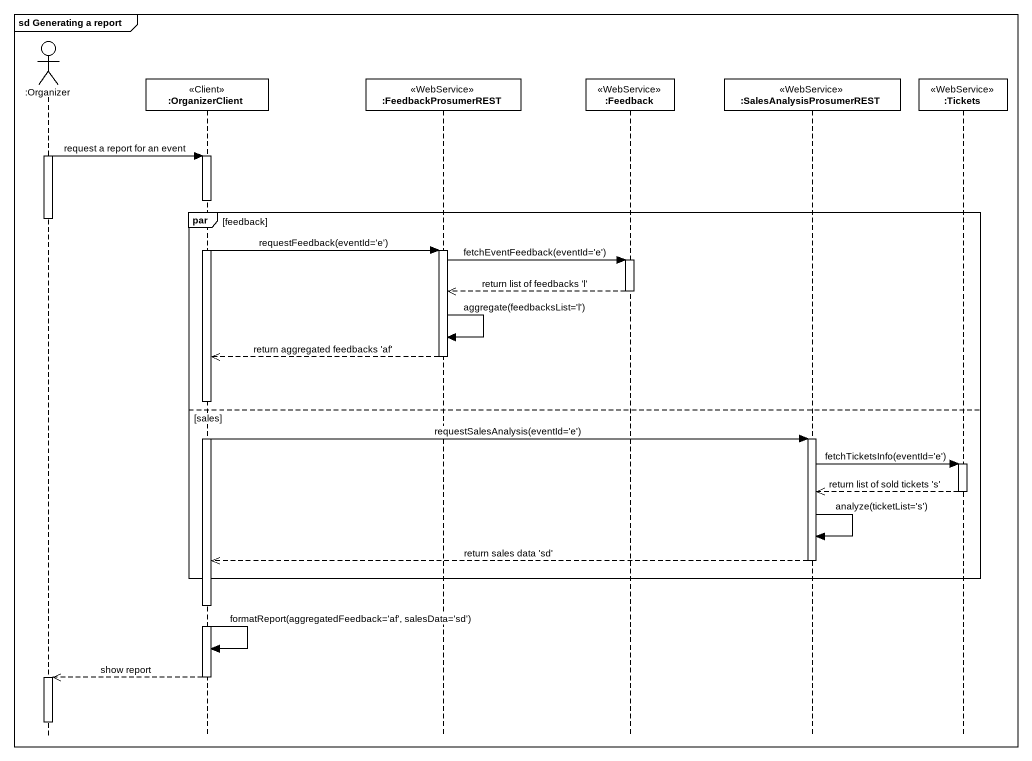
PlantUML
@startuml
mainframe sd Generating a report
hide footbox
actor ":Organizer" as Organizer
participant ":OrganizerClient" as OrganizerClient <<Client>>
participant ":FeedbackProsumerREST" as FeedbackProsumerREST <<WebService>>
participant ":Feedback" as Feedback <<WebService>>
participant ":SalesAnalysisProsumerREST" as SalesAnalysisProsumerREST <<WebService>>
participant ":Tickets" as Tickets <<WebService>>

activate Organizer
Organizer -> OrganizerClient : request a report for an event
activate OrganizerClient
par feedback
  deactivate Organizer
  OrganizerClient -> FeedbackProsumerREST : requestFeedback(eventId='e')
  activate FeedbackProsumerREST
  FeedbackProsumerREST -> Feedback : fetchEventFeedback(eventId='e')
  activate Feedback
  Feedback -->> FeedbackProsumerREST : return list of feedbacks 'l'
  deactivate Feedback
  FeedbackProsumerREST -> FeedbackProsumerREST : aggregate(feedbacksList='l')
  FeedbackProsumerREST -->> OrganizerClient : return aggregated feedbacks 'af'
  deactivate FeedbackProsumerREST
else sales
  OrganizerClient -> SalesAnalysisProsumerREST : requestSalesAnalysis(eventId='e')
  activate SalesAnalysisProsumerREST
  SalesAnalysisProsumerREST -> Tickets : fetchTicketsInfo(eventId='e')
  activate Tickets
  Tickets -->> SalesAnalysisProsumerREST : return list of sold tickets 's'
  deactivate Tickets
  SalesAnalysisProsumerREST -> SalesAnalysisProsumerREST : analyze(ticketList='s')
  SalesAnalysisProsumerREST -->> OrganizerClient : return sales data 'sd'
  deactivate SalesAnalysisProsumerREST
end
OrganizerClient -> OrganizerClient : formatReport(aggregatedFeedback='af', salesData='sd')
OrganizerClient -->> Organizer : show report
deactivate OrganizerClient
activate Organizer
deactivate Organizer
@enduml
